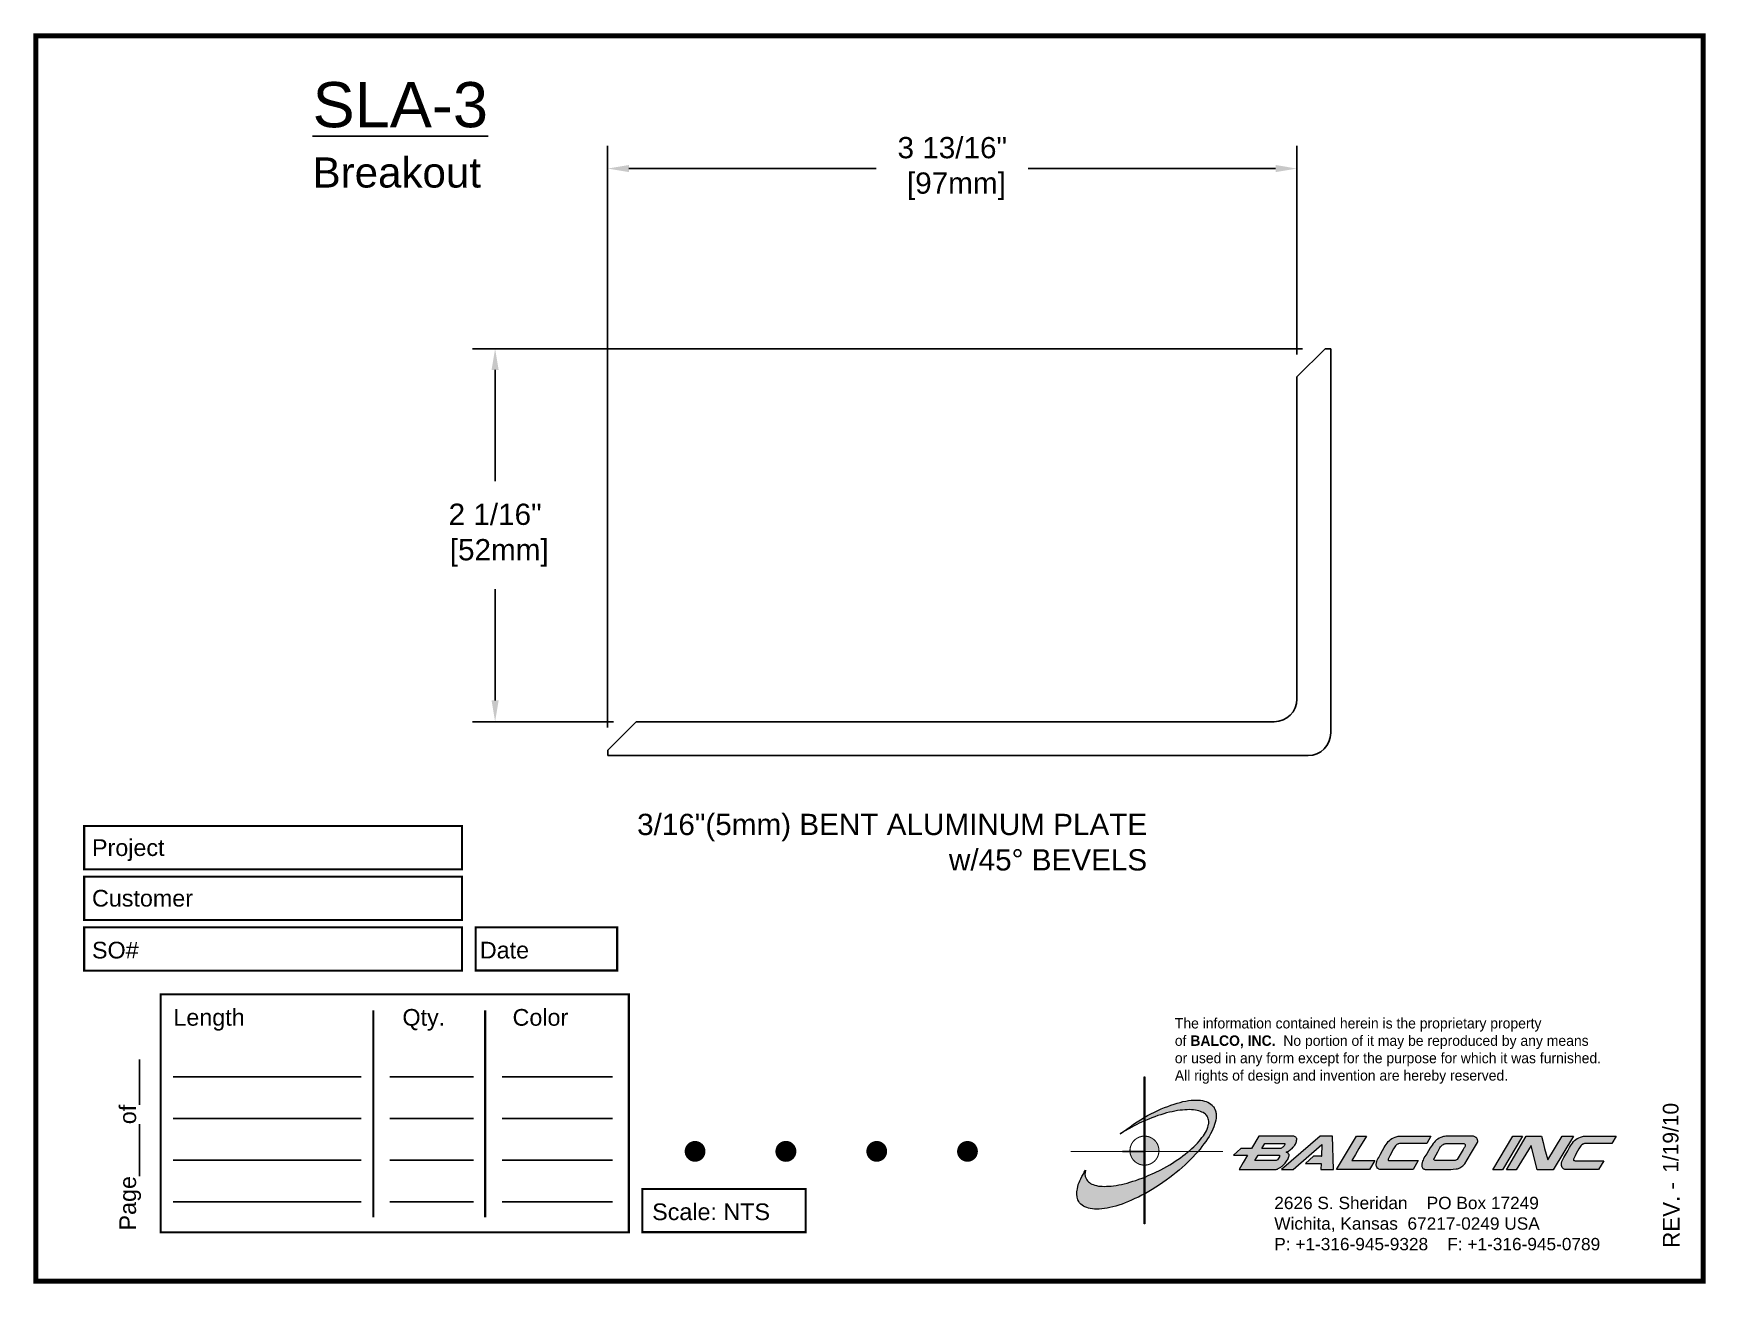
# Paper-space layout 'Breakout' of a CAD drawing. Header units: inches. Extents: x 0 to 10, y 0 to 7.5.
# The model-space entities are those that its viewports show. They can reach past a viewport. Long polylines and large blocks are cut down to what shows.
import ezdxf

# ---------------------------------------------------------------- set-up
doc = ezdxf.new("R2010")
doc.units = ezdxf.units.IN
doc.header["$MEASUREMENT"] = 0
for name, color, linetype in [('Border', 7, 'Continuous'), ('Conditions', 1, 'Continuous'), ('Dimensions', 3, 'Continuous'), ('Metals', 7, 'Continuous'), ('Text', 2, 'Continuous')]:
    doc.layers.add(name, color=color, linetype=linetype)
doc.styles.add('Arial', font='arial.ttf')
doc.styles.add('Copyright', font='ERASDEMI.TTF')
doc.dimstyles.new('ARIAL', dxfattribs={"dimtxt": 0.1175, "dimasz": 0.1175, "dimexe": 0.125, "dimexo": 0.125, "dimgap": 0.125, "dimtad": 0, "dimtih": 1, "dimtoh": 1, "dimdec": 4, "dimzin": 0, "dimdsep": 46, "dimlunit": 4, "dimtxsty": 'Arial', "dimcen": 0.09, "dimadec": 0, "dimazin": 0, "dimtfac": 1, "dimtdec": 4, "dimtofl": 0, "dimtmove": 0, "dimatfit": 3, "dimfxl": 0, "dimfrac": 2, "dimtolj": 1, "dimtzin": 0, "dimarcsym": 0})

# ---------------------------------------------------------------- blocks, each defined once
blk = doc.blocks.new('CADlogo')
h = blk.add_hatch(color=256)
h.paths.add_polyline_path([(0.918, 1.81), (0.909, 1.81), (0.909, 1.322), (0.918, 1.327)])
h.paths.add_polyline_path([(0.918, 1.285), (0.909, 1.281), (0.909, 1.1), (0.918, 1.1)])
h.paths.add_polyline_path([(0.918, 0.917), (0.909, 0.917), (0.909, 0.762), (0.909, 0.753), (0.91, 0.753), (0.918, 0.753)])
h.paths.add_polyline_path([(0.918, 1.091), (0.918, 1.1), (0.91, 1.1), (0.909, 1.1), (0.909, 0.917), (0.918, 0.917), (0.918, 0.919), (0.915, 0.919)])
h.paths.add_polyline_path([(0.918, 0.412), (0.909, 0.407), (0.909, 0.049), (0.918, 0.049)])
h.paths.add_polyline_path([(0.918, 0.753), (0.909, 0.753), (0.909, 0.606), (0.918, 0.609)])
h.paths.add_polyline_path([(0.918, 0.609), (0.909, 0.606), (0.909, 0.407), (0.918, 0.412)])
h.paths.add_polyline_path([(0.918, 1.327), (0.909, 1.322), (0.909, 1.281), (0.918, 1.285)])
h = blk.add_hatch(color=175)
h.paths.add_polyline_path([(0.574, 0.51), (0.543, 0.506), (0.514, 0.502), (0.487, 0.499), (0.459, 0.499), (0.432, 0.497), (0.406, 0.499), (0.382, 0.5), (0.36, 0.502), (0.338, 0.508), (0.318, 0.511), (0.298, 0.519), (0.282, 0.526), (0.265, 0.533), (0.252, 0.543), (0.24, 0.553), (0.234, 0.559), (0.229, 0.564), (0.22, 0.577), (0.212, 0.592), (0.205, 0.607), (0.203, 0.616), (0.201, 0.627), (0.199, 0.643), (0.201, 0.66), (0.201, 0.671), (0.205, 0.682), (0.207, 0.694), (0.19, 0.667), (0.176, 0.641), (0.161, 0.616), (0.148, 0.59), (0.137, 0.566), (0.128, 0.543), (0.119, 0.519), (0.113, 0.495), (0.108, 0.473), (0.104, 0.451), (0.103, 0.44), (0.103, 0.429), (0.101, 0.409), (0.103, 0.391), (0.104, 0.38), (0.106, 0.371), (0.11, 0.352), (0.115, 0.336), (0.124, 0.318), (0.13, 0.31), (0.135, 0.301), (0.143, 0.294), (0.15, 0.286), (0.165, 0.274), (0.181, 0.263), (0.199, 0.254), (0.22, 0.244), (0.242, 0.237), (0.263, 0.232), (0.289, 0.228), (0.315, 0.226), (0.342, 0.226), (0.371, 0.226), (0.402, 0.23), (0.434, 0.233), (0.467, 0.239), (0.499, 0.246), (0.534, 0.254), (0.571, 0.263), (0.606, 0.275), (0.644, 0.286), (0.682, 0.301), (0.721, 0.318), (0.759, 0.334), (0.799, 0.352), (0.841, 0.371), (0.882, 0.393), (0.909, 0.407), (0.909, 0.606), (0.884, 0.596), (0.847, 0.583), (0.81, 0.57), (0.774, 0.559), (0.739, 0.548), (0.704, 0.537), (0.671, 0.53), (0.638, 0.522), (0.606, 0.515)])
h.paths.add_polyline_path([(1.18, 0.738), (1.109, 0.698), (1.034, 0.661), (0.957, 0.627), (0.918, 0.609), (0.918, 0.412), (0.924, 0.414), (0.964, 0.438), (1.006, 0.462), (1.05, 0.489), (1.092, 0.517), (1.134, 0.544), (1.174, 0.574), (1.215, 0.603), (1.253, 0.634), (1.291, 0.663), (1.328, 0.694), (1.365, 0.725), (1.399, 0.757), (1.432, 0.788), (1.463, 0.819), (1.494, 0.85), (1.524, 0.883), (1.554, 0.917), (1.44, 0.917), (1.429, 0.908), (1.401, 0.886), (1.374, 0.864), (1.343, 0.842), (1.312, 0.822), (1.28, 0.8), (1.248, 0.778), (1.215, 0.758)])
h.paths.add_polyline_path([(1.769, 1.382), (1.767, 1.393), (1.763, 1.404), (1.758, 1.422), (1.749, 1.441), (1.743, 1.45), (1.738, 1.457), (1.73, 1.464), (1.725, 1.472), (1.709, 1.485), (1.692, 1.496), (1.674, 1.506), (1.654, 1.514), (1.632, 1.521), (1.61, 1.527), (1.584, 1.53), (1.559, 1.532), (1.531, 1.532), (1.502, 1.532), (1.471, 1.53), (1.44, 1.527), (1.407, 1.521), (1.374, 1.514), (1.339, 1.505), (1.304, 1.496), (1.268, 1.485), (1.229, 1.472), (1.191, 1.457), (1.152, 1.442), (1.114, 1.426), (1.074, 1.408), (1.034, 1.388), (0.991, 1.367), (0.951, 1.346), (0.918, 1.327), (0.918, 1.285), (0.926, 1.289), (0.964, 1.305), (1.001, 1.32), (1.037, 1.333), (1.074, 1.346), (1.109, 1.356), (1.143, 1.367), (1.178, 1.378), (1.213, 1.386), (1.246, 1.393), (1.277, 1.4), (1.31, 1.406), (1.339, 1.41), (1.368, 1.413), (1.398, 1.417), (1.425, 1.417), (1.452, 1.419), (1.476, 1.417), (1.502, 1.415), (1.524, 1.413), (1.546, 1.408), (1.566, 1.404), (1.584, 1.397), (1.602, 1.389), (1.617, 1.382), (1.632, 1.373), (1.644, 1.362), (1.65, 1.356), (1.655, 1.351), (1.665, 1.338), (1.672, 1.325), (1.677, 1.309), (1.681, 1.294), (1.683, 1.278), (1.683, 1.261), (1.683, 1.252), (1.681, 1.243), (1.677, 1.225), (1.672, 1.207), (1.665, 1.186), (1.655, 1.166), (1.644, 1.146), (1.632, 1.126), (1.619, 1.106), (1.602, 1.084), (1.586, 1.062), (1.568, 1.04), (1.548, 1.018), (1.527, 0.996), (1.504, 0.974), (1.48, 0.952), (1.456, 0.93), (1.44, 0.917), (1.554, 0.917), (1.579, 0.945), (1.602, 0.976), (1.626, 1.007), (1.648, 1.038), (1.668, 1.067), (1.687, 1.097), (1.703, 1.128), (1.719, 1.155), (1.732, 1.185), (1.743, 1.212), (1.752, 1.239), (1.758, 1.252), (1.762, 1.265), (1.767, 1.291), (1.771, 1.314), (1.771, 1.327), (1.773, 1.338), (1.771, 1.362), (1.771, 1.373)])
h.paths.add_polyline_path([(0.867, 1.296), (0.825, 1.271), (0.781, 1.243), (0.741, 1.214), (0.701, 1.186), (0.66, 1.157), (0.622, 1.128), (0.675, 1.161), (0.732, 1.194), (0.79, 1.225), (0.82, 1.239), (0.851, 1.254), (0.909, 1.281), (0.909, 1.322)])
h = blk.add_hatch(color=256)
h.paths.add_polyline_path([(1.074, 0.991), (1.07, 1.001), (1.065, 1.011), (1.059, 1.021), (1.053, 1.03), (1.046, 1.038), (1.039, 1.047), (1.031, 1.054), (1.022, 1.062), (1.014, 1.068), (1.004, 1.074), (0.995, 1.08), (0.985, 1.085), (0.975, 1.089), (0.964, 1.093), (0.954, 1.096), (0.943, 1.098), (0.932, 1.099), (0.921, 1.1), (0.918, 1.1), (0.918, 0.917), (0.94, 0.917), (1.086, 0.917), (1.087, 0.927), (1.086, 0.938), (1.085, 0.949), (1.083, 0.96), (1.081, 0.97), (1.078, 0.981)])
h.paths.add_polyline_path([(0.909, 0.917), (0.739, 0.917), (0.74, 0.91), (0.741, 0.899), (0.743, 0.888), (0.746, 0.878), (0.75, 0.867), (0.754, 0.857), (0.758, 0.847), (0.764, 0.837), (0.77, 0.828), (0.776, 0.819), (0.783, 0.811), (0.791, 0.803), (0.799, 0.795), (0.808, 0.788), (0.817, 0.782), (0.826, 0.776), (0.836, 0.771), (0.846, 0.766), (0.856, 0.762), (0.867, 0.759), (0.877, 0.757), (0.888, 0.755), (0.899, 0.753), (0.909, 0.753)])
h.paths.add_polyline_path([(0.918, 1.1), (0.91, 1.1), (0.909, 1.1), (0.909, 0.917), (0.918, 0.917)])
h = blk.add_hatch(color=256)
h.paths.add_polyline_path([(2.148, 0.874), (2.098, 0.784), (2.049, 0.7), (2.484, 0.7), (2.491, 0.702), (2.501, 0.703), (2.508, 0.705), (2.512, 0.707), (2.517, 0.711), (2.532, 0.72), (2.546, 0.729), (2.554, 0.735), (2.563, 0.74), (2.572, 0.747), (2.581, 0.757), (2.59, 0.768), (2.599, 0.777), (2.616, 0.799), (2.623, 0.811), (2.63, 0.822), (2.636, 0.833), (2.641, 0.844), (2.645, 0.855), (2.647, 0.864), (2.647, 0.879), (2.645, 0.883), (2.641, 0.886), (2.638, 0.892), (2.629, 0.899), (2.619, 0.905), (2.612, 0.91), (2.64, 0.921), (2.658, 0.936), (2.669, 0.943), (2.678, 0.95), (2.694, 0.967), (2.702, 0.976), (2.709, 0.985), (2.716, 0.994), (2.722, 1.005), (2.727, 1.014), (2.731, 1.025), (2.735, 1.038), (2.736, 1.049), (2.738, 1.062), (2.738, 1.073), (2.733, 1.082), (2.727, 1.088), (2.72, 1.093), (2.713, 1.097), (2.704, 1.099), (2.694, 1.1), (2.685, 1.102), (2.674, 1.102), (2.285, 1.102), (2.195, 0.952), (2.069, 0.952), (1.981, 0.874)])
h.paths.add_polyline_path([(2.274, 0.874), (2.53, 0.874), (2.534, 0.865), (2.532, 0.852), (2.524, 0.841), (2.515, 0.828), (2.505, 0.815), (2.493, 0.81), (2.49, 0.808), (2.235, 0.808)], flags=16)
h.paths.add_polyline_path([(2.321, 0.952), (2.356, 1.014), (2.587, 1.014), (2.592, 1.014), (2.597, 1.014), (2.597, 1.003), (2.59, 0.991), (2.583, 0.98), (2.569, 0.966), (2.555, 0.958), (2.546, 0.952), (2.535, 0.952)], flags=16)
h.paths.add_polyline_path([(3.04, 1.002), (3.036, 0.859), (2.941, 0.859), (2.844, 0.773), (3.031, 0.773), (3.027, 0.7), (3.181, 0.7), (3.168, 1.102), (3.02, 1.102), (2.557, 0.7), (2.694, 0.7)])
h.paths.add_polyline_path([(3.214, 0.7), (3.611, 0.7), (3.675, 0.808), (3.397, 0.808), (3.441, 0.881), (3.483, 0.952), (3.574, 1.102), (3.454, 1.102)])
h.paths.add_polyline_path([(3.788, 0.965), (3.766, 0.927), (3.743, 0.885), (3.721, 0.846), (3.71, 0.83), (3.702, 0.811), (3.697, 0.795), (3.693, 0.778), (3.691, 0.769), (3.691, 0.76), (3.691, 0.749), (3.693, 0.74), (3.7, 0.727), (3.708, 0.716), (3.711, 0.714), (3.724, 0.705), (3.733, 0.702), (3.744, 0.702), (3.757, 0.7), (3.774, 0.7), (4.134, 0.7), (4.196, 0.808), (3.854, 0.808), (3.841, 0.808), (3.833, 0.816), (3.836, 0.826), (3.843, 0.841), (3.856, 0.864), (3.869, 0.892), (3.883, 0.921), (3.898, 0.949), (3.914, 0.972), (3.924, 0.983), (3.931, 0.992), (3.943, 1.002), (3.954, 1.008), (3.969, 1.011), (4.297, 1.011), (4.346, 1.102), (4.238, 1.102), (4.15, 1.102), (4.075, 1.1), (3.997, 1.102), (3.982, 1.1), (3.968, 1.1), (3.955, 1.099), (3.942, 1.097), (3.92, 1.089), (3.9, 1.082), (3.889, 1.078), (3.88, 1.073), (3.863, 1.062), (3.849, 1.049), (3.834, 1.035), (3.821, 1.018), (3.81, 1.002), (3.799, 0.983)])
h.paths.add_polyline_path([(4.509, 1.097), (4.496, 1.095), (4.485, 1.093), (4.476, 1.089), (4.465, 1.086), (4.447, 1.077), (4.43, 1.066), (4.421, 1.06), (4.414, 1.055), (4.399, 1.04), (4.386, 1.025), (4.372, 1.011), (4.361, 0.994), (4.35, 0.976), (4.337, 0.96), (4.317, 0.923), (4.297, 0.888), (4.275, 0.855), (4.26, 0.828), (4.255, 0.813), (4.247, 0.799), (4.244, 0.784), (4.242, 0.777), (4.24, 0.769), (4.238, 0.753), (4.238, 0.735), (4.246, 0.722), (4.251, 0.714), (4.253, 0.713), (4.257, 0.711), (4.262, 0.705), (4.269, 0.703), (4.278, 0.702), (4.289, 0.7), (4.564, 0.7), (4.571, 0.7), (4.584, 0.702), (4.613, 0.703), (4.648, 0.707), (4.664, 0.709), (4.677, 0.713), (4.686, 0.716), (4.694, 0.722), (4.705, 0.727), (4.717, 0.735), (4.73, 0.744), (4.741, 0.755), (4.752, 0.769), (4.781, 0.815), (4.833, 0.903), (4.906, 1.025), (4.908, 1.035), (4.908, 1.046), (4.906, 1.051), (4.906, 1.057), (4.9, 1.069), (4.893, 1.08), (4.889, 1.082), (4.888, 1.086), (4.88, 1.089), (4.873, 1.093), (4.866, 1.097), (4.856, 1.1), (4.846, 1.1), (4.844, 1.1), (4.73, 1.1), (4.626, 1.1), (4.58, 1.1), (4.542, 1.099), (4.524, 1.099)])
h.paths.add_polyline_path([(4.527, 1.011), (4.54, 1.011), (4.745, 1.011), (4.752, 1.003), (4.758, 0.998), (4.758, 0.985), (4.756, 0.98), (4.754, 0.974), (4.749, 0.965), (4.743, 0.956), (4.734, 0.941), (4.663, 0.821), (4.648, 0.812), (4.639, 0.81), (4.633, 0.808), (4.622, 0.808), (4.61, 0.808), (4.416, 0.808), (4.398, 0.808), (4.39, 0.813), (4.387, 0.813), (4.385, 0.819), (4.378, 0.825), (4.385, 0.832), (4.408, 0.877), (4.428, 0.914), (4.447, 0.945), (4.454, 0.96), (4.461, 0.971), (4.474, 0.986), (4.487, 0.996), (4.496, 1.002), (4.508, 1.009), (4.516, 1.009)], flags=16)
h.paths.add_polyline_path([(5.089, 0.698), (5.206, 0.698), (5.445, 1.1), (5.33, 1.099)])
h.paths.add_polyline_path([(5.489, 1.099), (5.252, 0.698), (5.37, 0.698), (5.548, 0.987), (5.621, 0.698), (5.811, 0.698), (6.055, 1.099), (5.919, 1.1), (5.749, 0.817), (5.709, 0.954), (5.691, 1.024), (5.672, 1.099)])
h.paths.add_polyline_path([(6.086, 1.06), (6.069, 1.047), (6.056, 1.035), (6.044, 1.018), (6.031, 1.002), (6.02, 0.983), (6.009, 0.965), (5.987, 0.925), (5.965, 0.885), (5.941, 0.846), (5.932, 0.828), (5.923, 0.811), (5.917, 0.795), (5.914, 0.778), (5.912, 0.769), (5.912, 0.758), (5.914, 0.749), (5.916, 0.738), (5.921, 0.725), (5.928, 0.716), (5.936, 0.709), (5.945, 0.705), (5.954, 0.702), (5.965, 0.7), (5.98, 0.7), (5.994, 0.7), (6.355, 0.7), (6.419, 0.806), (6.073, 0.806), (6.056, 0.811), (6.056, 0.821), (6.056, 0.826), (6.064, 0.841), (6.077, 0.864), (6.089, 0.892), (6.104, 0.919), (6.119, 0.947), (6.135, 0.972), (6.144, 0.983), (6.153, 0.992), (6.163, 1), (6.166, 1.003), (6.172, 1.005), (6.178, 1.008), (6.19, 1.011), (6.517, 1.011), (6.569, 1.1), (6.459, 1.102), (6.373, 1.1), (6.296, 1.1), (6.217, 1.1), (6.203, 1.1), (6.19, 1.099), (6.175, 1.099), (6.164, 1.095), (6.141, 1.089), (6.12, 1.082), (6.111, 1.077), (6.102, 1.073)])
blk.add_hatch(color=256).paths.add_polyline_path([(0.918, 0.609), (0.909, 0.606), (0.909, 0.407), (0.918, 0.412)])
for q in [(0.65, 0.917), (0.909, 0.648)]:
    blk.add_line((0.909, 0.917), q)
at = {"color": 7, "lineweight": 0}
for points in [[(0.909, 1.81), (0.918, 1.81), (0.918, 0.049), (0.909, 0.049), (0.909, 1.81)], [(2.738, 1.073), (2.733, 1.082), (2.727, 1.088), (2.72, 1.093), (2.713, 1.097), (2.704, 1.099), (2.694, 1.1), (2.685, 1.102), (2.674, 1.102), (2.285, 1.102), (2.195, 0.952), (2.069, 0.952), (1.981, 0.874), (2.148, 0.874), (2.098, 0.784), (2.049, 0.7), (2.484, 0.7), (2.491, 0.702), (2.501, 0.703), (2.508, 0.705), (2.512, 0.707), (2.517, 0.711), (2.532, 0.72), (2.546, 0.729), (2.554, 0.735), (2.563, 0.74), (2.572, 0.747), (2.581, 0.757), (2.59, 0.768), (2.599, 0.777), (2.616, 0.799), (2.623, 0.811), (2.63, 0.822), (2.636, 0.833), (2.641, 0.844), (2.645, 0.855), (2.647, 0.864), (2.647, 0.874), (2.647, 0.879), (2.645, 0.883), (2.641, 0.886), (2.638, 0.892), (2.629, 0.899), (2.619, 0.905), (2.612, 0.91), (2.64, 0.921), (2.658, 0.936), (2.669, 0.943), (2.678, 0.95), (2.694, 0.967), (2.702, 0.976), (2.709, 0.985), (2.716, 0.994), (2.722, 1.005), (2.727, 1.014), (2.731, 1.025), (2.735, 1.038), (2.736, 1.049), (2.738, 1.062), (2.738, 1.073), (2.738, 1.073)], [(2.587, 0.985), (2.583, 0.98), (2.572, 0.969), (2.565, 0.963), (2.555, 0.958), (2.546, 0.952), (2.535, 0.952), (2.321, 0.952), (2.356, 1.014), (2.587, 1.014), (2.592, 1.014), (2.594, 1.014), (2.596, 1.013), (2.597, 1.011), (2.597, 1.005), (2.596, 1), (2.59, 0.991), (2.587, 0.985), (2.587, 0.985)], [(3.027, 0.7), (3.181, 0.7), (3.168, 1.102), (3.02, 1.102), (2.557, 0.7), (2.694, 0.7), (3.04, 1.002), (3.036, 0.859), (3.038, 0.859), (2.941, 0.859), (2.844, 0.773), (3.031, 0.773), (3.027, 0.7), (3.027, 0.7)], [(3.214, 0.7), (3.454, 1.102), (3.574, 1.102), (3.483, 0.952), (3.441, 0.881), (3.397, 0.808), (3.675, 0.808), (3.611, 0.7), (3.214, 0.7), (3.214, 0.7)], [(3.969, 1.011), (3.96, 1.009), (3.955, 1.007), (3.949, 1.005), (3.946, 1.003), (3.94, 1), (3.931, 0.992), (3.924, 0.983), (3.914, 0.972), (3.898, 0.949), (3.883, 0.921), (3.869, 0.892), (3.856, 0.864), (3.843, 0.841), (3.836, 0.826), (3.834, 0.821), (3.834, 0.817), (3.836, 0.813), (3.839, 0.81), (3.847, 0.808), (3.854, 0.808), (4.196, 0.808), (4.134, 0.7), (3.774, 0.7), (3.757, 0.7), (3.744, 0.702), (3.733, 0.702), (3.724, 0.705), (3.715, 0.711), (3.711, 0.713), (3.708, 0.716), (3.7, 0.727), (3.693, 0.74), (3.691, 0.749), (3.691, 0.76), (3.691, 0.769), (3.693, 0.778), (3.697, 0.795), (3.702, 0.811), (3.71, 0.83), (3.721, 0.846), (3.743, 0.885), (3.766, 0.927), (3.788, 0.965), (3.799, 0.983), (3.81, 1.002), (3.821, 1.018), (3.834, 1.035), (3.849, 1.049), (3.863, 1.062), (3.88, 1.073), (3.889, 1.078), (3.9, 1.082), (3.92, 1.089), (3.942, 1.097), (3.955, 1.099), (3.968, 1.1), (3.982, 1.1), (3.997, 1.102), (4.075, 1.1), (4.15, 1.102), (4.238, 1.102), (4.346, 1.102), (4.297, 1.011), (3.969, 1.011), (3.969, 1.011)], [(4.846, 1.1), (4.844, 1.1), (4.73, 1.1), (4.626, 1.1), (4.58, 1.1), (4.542, 1.099), (4.524, 1.099), (4.509, 1.097), (4.496, 1.095), (4.485, 1.093), (4.476, 1.089), (4.465, 1.086), (4.447, 1.077), (4.43, 1.066), (4.421, 1.06), (4.414, 1.055), (4.399, 1.04), (4.386, 1.025), (4.372, 1.011), (4.361, 0.994), (4.35, 0.976), (4.337, 0.96), (4.317, 0.923), (4.297, 0.888), (4.275, 0.855), (4.26, 0.828), (4.255, 0.813), (4.247, 0.799), (4.244, 0.784), (4.242, 0.777), (4.24, 0.769), (4.238, 0.753), (4.238, 0.735), (4.246, 0.722), (4.251, 0.714), (4.253, 0.713), (4.257, 0.711), (4.262, 0.705), (4.269, 0.703), (4.278, 0.702), (4.289, 0.7), (4.564, 0.7), (4.571, 0.7), (4.584, 0.702), (4.613, 0.703), (4.648, 0.707), (4.664, 0.709), (4.677, 0.713), (4.686, 0.716), (4.694, 0.722), (4.705, 0.727), (4.717, 0.735), (4.73, 0.744), (4.741, 0.755), (4.752, 0.769), (4.781, 0.815), (4.833, 0.903), (4.906, 1.025), (4.908, 1.035), (4.908, 1.046), (4.906, 1.051), (4.906, 1.057), (4.9, 1.069), (4.897, 1.075), (4.893, 1.08), (4.889, 1.082), (4.888, 1.086), (4.88, 1.089), (4.873, 1.093), (4.866, 1.097), (4.856, 1.1), (4.846, 1.1), (4.846, 1.1)], [(4.734, 0.941), (4.663, 0.821), (4.653, 0.815), (4.646, 0.811), (4.639, 0.81), (4.633, 0.808), (4.622, 0.808), (4.61, 0.808), (4.416, 0.808), (4.403, 0.808), (4.396, 0.81), (4.39, 0.813), (4.388, 0.813), (4.386, 0.815), (4.385, 0.819), (4.383, 0.821), (4.383, 0.826), (4.383, 0.83), (4.385, 0.832), (4.408, 0.877), (4.428, 0.914), (4.447, 0.945), (4.454, 0.96), (4.461, 0.971), (4.471, 0.982), (4.478, 0.989), (4.487, 0.996), (4.496, 1.002), (4.505, 1.007), (4.511, 1.009), (4.516, 1.009), (4.527, 1.011), (4.54, 1.011), (4.743, 1.011), (4.749, 1.007), (4.752, 1.003), (4.756, 1), (4.758, 0.994), (4.758, 0.985), (4.756, 0.98), (4.754, 0.974), (4.749, 0.965), (4.743, 0.956), (4.734, 0.941), (4.734, 0.941)], [(5.089, 0.698), (5.33, 1.099), (5.445, 1.1), (5.206, 0.698), (5.091, 0.698), (5.089, 0.698), (5.089, 0.698)], [(5.811, 0.698), (5.621, 0.698), (5.548, 0.987), (5.37, 0.698), (5.252, 0.698), (5.489, 1.099), (5.672, 1.099), (5.691, 1.024), (5.709, 0.954), (5.749, 0.817), (5.919, 1.1), (6.055, 1.099), (5.811, 0.698), (5.811, 0.698)], [(6.19, 1.011), (6.181, 1.009), (6.175, 1.007), (6.172, 1.005), (6.166, 1.003), (6.163, 1), (6.153, 0.992), (6.144, 0.983), (6.135, 0.972), (6.119, 0.947), (6.104, 0.919), (6.089, 0.892), (6.077, 0.864), (6.064, 0.841), (6.056, 0.826), (6.056, 0.821), (6.056, 0.815), (6.058, 0.811), (6.062, 0.81), (6.067, 0.808), (6.077, 0.806), (6.419, 0.806), (6.355, 0.7), (5.994, 0.7), (5.98, 0.7), (5.965, 0.7), (5.954, 0.702), (5.945, 0.705), (5.936, 0.709), (5.932, 0.713), (5.928, 0.716), (5.921, 0.725), (5.916, 0.738), (5.914, 0.749), (5.912, 0.758), (5.912, 0.769), (5.914, 0.778), (5.917, 0.795), (5.923, 0.811), (5.932, 0.828), (5.941, 0.846), (5.965, 0.885), (5.987, 0.925), (6.009, 0.965), (6.02, 0.983), (6.031, 1.002), (6.044, 1.018), (6.056, 1.035), (6.069, 1.047), (6.086, 1.06), (6.102, 1.073), (6.111, 1.077), (6.12, 1.082), (6.141, 1.089), (6.164, 1.095), (6.175, 1.099), (6.19, 1.099), (6.203, 1.1), (6.217, 1.1), (6.296, 1.1), (6.373, 1.1), (6.459, 1.102), (6.569, 1.1), (6.517, 1.011), (6.19, 1.011), (6.19, 1.011)], [(2.484, 0.808), (2.235, 0.808), (2.274, 0.874), (2.524, 0.874), (2.53, 0.872), (2.532, 0.87), (2.533, 0.866), (2.533, 0.863), (2.532, 0.852), (2.524, 0.841), (2.515, 0.828), (2.506, 0.817), (2.501, 0.813), (2.493, 0.81), (2.49, 0.808), (2.486, 0.808), (2.484, 0.808), (2.484, 0.808)]]:
    blk.add_lwpolyline(points, dxfattribs=at)
at = {"color": 175, "lineweight": 0}
blk.add_lwpolyline([(1.758, 1.422), (1.763, 1.404), (1.767, 1.393), (1.769, 1.382), (1.771, 1.373), (1.771, 1.362), (1.773, 1.338), (1.771, 1.327), (1.771, 1.314), (1.767, 1.291), (1.762, 1.265), (1.758, 1.252), (1.752, 1.239), (1.743, 1.212), (1.732, 1.185), (1.719, 1.155), (1.703, 1.128), (1.687, 1.097), (1.668, 1.067), (1.648, 1.038), (1.626, 1.007), (1.602, 0.976), (1.579, 0.945), (1.551, 0.914), (1.524, 0.883), (1.494, 0.85), (1.463, 0.819), (1.432, 0.788), (1.399, 0.757), (1.365, 0.725), (1.328, 0.694), (1.291, 0.663), (1.253, 0.634), (1.215, 0.603), (1.174, 0.574), (1.134, 0.544), (1.092, 0.517), (1.05, 0.489), (1.006, 0.462), (0.964, 0.438), (0.924, 0.414), (0.882, 0.393), (0.841, 0.371), (0.799, 0.352), (0.759, 0.334), (0.721, 0.318), (0.682, 0.301), (0.644, 0.286), (0.606, 0.275), (0.571, 0.263), (0.534, 0.254), (0.499, 0.246), (0.467, 0.239), (0.434, 0.233), (0.402, 0.23), (0.371, 0.226), (0.342, 0.226), (0.315, 0.226), (0.289, 0.228), (0.263, 0.232), (0.242, 0.237), (0.22, 0.244), (0.199, 0.254), (0.181, 0.263), (0.165, 0.274), (0.15, 0.286), (0.143, 0.294), (0.135, 0.301), (0.13, 0.31), (0.124, 0.318), (0.115, 0.336), (0.11, 0.352), (0.106, 0.371), (0.104, 0.38), (0.103, 0.391), (0.101, 0.409), (0.103, 0.429), (0.103, 0.44), (0.104, 0.451), (0.108, 0.473), (0.113, 0.495), (0.119, 0.519), (0.128, 0.543), (0.137, 0.566), (0.148, 0.59), (0.161, 0.616), (0.176, 0.641), (0.19, 0.667), (0.207, 0.694), (0.205, 0.682), (0.201, 0.671), (0.201, 0.66), (0.199, 0.649), (0.199, 0.638), (0.201, 0.627), (0.203, 0.616), (0.205, 0.607), (0.212, 0.592), (0.22, 0.577), (0.229, 0.564), (0.234, 0.559), (0.24, 0.553), (0.252, 0.543), (0.265, 0.533), (0.282, 0.526), (0.298, 0.519), (0.318, 0.511), (0.338, 0.508), (0.36, 0.502), (0.382, 0.5), (0.406, 0.499), (0.432, 0.497), (0.459, 0.499), (0.487, 0.499), (0.514, 0.502), (0.543, 0.506), (0.574, 0.51), (0.606, 0.515), (0.638, 0.522), (0.671, 0.53), (0.704, 0.537), (0.739, 0.548), (0.774, 0.559), (0.81, 0.57), (0.847, 0.583), (0.884, 0.596), (0.92, 0.61), (0.957, 0.627), (1.034, 0.661), (1.109, 0.698), (1.18, 0.738), (1.215, 0.758), (1.248, 0.778), (1.28, 0.8), (1.312, 0.822), (1.343, 0.842), (1.374, 0.864), (1.401, 0.886), (1.429, 0.908), (1.456, 0.93), (1.48, 0.952), (1.504, 0.974), (1.527, 0.996), (1.548, 1.018), (1.568, 1.04), (1.586, 1.062), (1.602, 1.084), (1.619, 1.106), (1.632, 1.126), (1.644, 1.146), (1.655, 1.166), (1.665, 1.186), (1.672, 1.207), (1.677, 1.225), (1.681, 1.243), (1.683, 1.252), (1.683, 1.261), (1.683, 1.278), (1.681, 1.294), (1.677, 1.309), (1.672, 1.325), (1.665, 1.338), (1.655, 1.351), (1.65, 1.356), (1.644, 1.362), (1.632, 1.373), (1.617, 1.382), (1.602, 1.389), (1.584, 1.397), (1.566, 1.404), (1.546, 1.408), (1.524, 1.413), (1.502, 1.415), (1.476, 1.417), (1.452, 1.419), (1.425, 1.417), (1.398, 1.417), (1.368, 1.413), (1.339, 1.41), (1.31, 1.406), (1.277, 1.4), (1.246, 1.393), (1.213, 1.386), (1.178, 1.378), (1.143, 1.367), (1.109, 1.356), (1.074, 1.346), (1.037, 1.333), (1.001, 1.32), (0.964, 1.305), (0.926, 1.289), (0.851, 1.254), (0.82, 1.239), (0.79, 1.225), (0.732, 1.194), (0.675, 1.161), (0.622, 1.128), (0.66, 1.157), (0.701, 1.186), (0.741, 1.214), (0.781, 1.243), (0.825, 1.271), (0.867, 1.296), (0.909, 1.322), (0.951, 1.346), (0.991, 1.367), (1.034, 1.388), (1.074, 1.408), (1.114, 1.426), (1.152, 1.442), (1.191, 1.457), (1.229, 1.472), (1.268, 1.485), (1.304, 1.496), (1.339, 1.505), (1.374, 1.514), (1.407, 1.521), (1.44, 1.527), (1.471, 1.53), (1.502, 1.532), (1.531, 1.532), (1.559, 1.532), (1.584, 1.53), (1.61, 1.527), (1.632, 1.521), (1.654, 1.514), (1.674, 1.506), (1.692, 1.496), (1.709, 1.485), (1.725, 1.472), (1.73, 1.464), (1.738, 1.457), (1.743, 1.45), (1.749, 1.441), (1.758, 1.422), (1.758, 1.422)], dxfattribs=at)
at = {"color": 7, "lineweight": 0, "const_width": 0.0128}
blk.add_lwpolyline([(1.087, 0.927), (1.086, 0.938), (1.085, 0.949), (1.083, 0.96), (1.081, 0.97), (1.078, 0.981), (1.074, 0.991), (1.07, 1.001), (1.065, 1.011), (1.059, 1.021), (1.053, 1.03), (1.046, 1.038), (1.039, 1.047), (1.031, 1.054), (1.022, 1.062), (1.014, 1.068), (1.004, 1.074), (0.995, 1.08), (0.985, 1.085), (0.975, 1.089), (0.964, 1.093), (0.954, 1.096), (0.943, 1.098), (0.932, 1.099), (0.921, 1.1), (0.91, 1.1), (0.899, 1.1), (0.888, 1.099), (0.877, 1.097), (0.867, 1.094), (0.856, 1.091), (0.846, 1.087), (0.836, 1.082), (0.826, 1.077), (0.817, 1.071), (0.808, 1.065), (0.799, 1.058), (0.791, 1.05), (0.783, 1.043), (0.776, 1.034), (0.77, 1.025), (0.764, 1.016), (0.758, 1.006), (0.754, 0.996), (0.75, 0.986), (0.746, 0.976), (0.743, 0.965), (0.741, 0.954), (0.74, 0.943), (0.739, 0.932), (0.739, 0.921), (0.74, 0.91), (0.741, 0.899), (0.743, 0.888), (0.746, 0.878), (0.75, 0.867), (0.754, 0.857), (0.758, 0.847), (0.764, 0.837), (0.77, 0.828), (0.776, 0.819), (0.783, 0.811), (0.791, 0.803), (0.799, 0.795), (0.808, 0.788), (0.817, 0.782), (0.826, 0.776), (0.836, 0.771), (0.846, 0.766), (0.856, 0.762), (0.867, 0.759), (0.877, 0.757), (0.888, 0.755), (0.899, 0.753), (0.91, 0.753), (0.921, 0.753), (0.932, 0.754), (0.943, 0.756), (0.954, 0.758), (0.964, 0.761), (0.975, 0.764), (0.985, 0.769), (0.995, 0.773), (1.004, 0.779), (1.014, 0.785), (1.022, 0.792), (1.031, 0.799), (1.039, 0.807), (1.046, 0.815), (1.053, 0.824), (1.059, 0.833), (1.065, 0.842), (1.07, 0.852), (1.074, 0.862), (1.078, 0.872), (1.081, 0.883), (1.083, 0.894), (1.085, 0.905), (1.086, 0.916), (1.087, 0.927)], dxfattribs=at)
at = {"color": 7, "lineweight": 0}
blk.add_lwpolyline([(1.853, 0.917, 0.0091, 0.0091, 0), (0.029, 0.917, 0.00366, 0.00366, 0), (0.029, 0.917, 0.00366, 0.00366, 0)], format="xyseb", dxfattribs=at)
blk = doc.blocks.new('ACADlogo')
blk.add_blockref('CADlogo', (-0.011, 7.152))
blk = doc.blocks.new('COPYRIGHTNOTE')
at = {"insert": (-3.166, 1.576), "char_height": 0.0625, "width": 50.295, "attachment_point": 1, "style": 'Copyright'}
blk.add_mtext('The information contained herein is the proprietary property\\Pof {\\fEras Bold ITC|b0|i0|c0|p34;BALCO, INC.}  No portion of it may be reproduced by any means\\Por used in any form except for the purpose for which it was furnished.\\PAll rights of design and invention are hereby reserved.', dxfattribs=at)
blk = doc.blocks.new('RevisionTag')
at = {"style": 'Copyright', "flags": 4}
blk.add_attdef('REVISIONDATE', (-0.147, 0.648), '', height=0.0938, rotation=90, dxfattribs=at)
at = {"layer": 'Border', "style": 'Copyright'}
blk.add_text('REV. -', height=0.1, rotation=90, dxfattribs=at).set_placement((-0.14, 0.199))
blk = doc.blocks.new('PLATE4')
at = {"layer": 'Metals'}
for p, q in [((6.7958, 7.8318), (6.6396, 7.6756)), ((6.7958, 7.8318), (6.8271, 7.8318)), ((6.8271, 5.7068), (6.8271, 7.8318)), ((6.6396, 5.8943), (6.6396, 7.6756)), ((2.8271, 5.6125), (2.9839, 5.7693)), ((2.9839, 5.7693), (6.5146, 5.7693)), ((2.8271, 5.5818), (2.8271, 5.6125)), ((2.8271, 5.5818), (6.7021, 5.5818))]:
    blk.add_line(p, q, dxfattribs=at)
for centre in [(6.5146, 5.8943), (6.7021, 5.7068)]:
    blk.add_arc(centre, 0.125, 270, 0, dxfattribs=at)
blk = doc.blocks.new('*D19')
at = {"layer": 'Defpoints', "color": 0}
for p in [(16.7146, 8.6481), (16.7146, 7.4958), (12.9021, 5.4327)]:
    blk.add_point(p, dxfattribs=at)
at = {"layer": 'Dimensions', "color": 0, "lineweight": -2}
for p, q in [((12.9021, 5.5577), (12.9021, 8.7731)), ((16.7146, 7.6208), (16.7146, 8.7731)), ((13.0196, 8.6481), (14.3877, 8.6481)), ((16.5971, 8.6481), (15.2291, 8.6481))]:
    blk.add_line(p, q, dxfattribs=at)
at = {"layer": 'Dimensions', "color": 0}
for points in [[(13.0196, 8.6677), (13.0196, 8.6285), (12.9021, 8.6481)], [(16.5971, 8.6677), (16.5971, 8.6285), (16.7146, 8.6481)]]:
    blk.add_solid(points, dxfattribs=at)
at = {"layer": 'Dimensions', "color": 0, "insert": (14.8084, 8.6481), "char_height": 0.1175, "attachment_point": 5, "style": 'Arial'}
blk.add_mtext('\\A1;3 13/16"\\P [97mm]', dxfattribs=at)
blk = doc.blocks.new('*D20')
at = {"layer": 'Defpoints', "color": 0}
for p in [(16.8709, 7.652), (12.2796, 5.5895), (13.0589, 5.5895)]:
    blk.add_point(p, dxfattribs=at)
at = {"layer": 'Dimensions', "color": 0, "lineweight": -2}
for p, q in [((16.7459, 7.652), (12.1546, 7.652)), ((12.2796, 7.5345), (12.2796, 6.92)), ((12.2796, 5.707), (12.2796, 6.3216)), ((12.9339, 5.5895), (12.1546, 5.5895))]:
    blk.add_line(p, q, dxfattribs=at)
at = {"layer": 'Dimensions', "color": 0}
for points in [[(12.26, 7.5345), (12.2992, 7.5345), (12.2796, 7.652)], [(12.26, 5.707), (12.2992, 5.707), (12.2796, 5.5895)]]:
    blk.add_solid(points, dxfattribs=at)
at = {"layer": 'Dimensions', "color": 0, "insert": (12.2796, 6.6208), "char_height": 0.1175, "attachment_point": 5, "style": 'Arial'}
blk.add_mtext('\\A1;2 1/16"\\P [52mm]', dxfattribs=at)

msp = doc.modelspace()

# ---------------------------------------------------------------- block references
at = {"layer": 'Conditions'}
msp.add_blockref('PLATE4', (10.07509, -0.17976), dxfattribs=at)

# ---------------------------------------------------------------- texts
at = {"layer": 'Text', "insert": (11.26977, 9.12645), "char_height": 0.25, "width": 4.9391187, "attachment_point": 1, "style": 'Arial'}
msp.add_mtext('{\\LSLA-3\\P\\H0.6667x;\\lBreakout}', dxfattribs=at)
at = {"layer": 'Text', "insert": (15.88658, 5.08015), "char_height": 0.1175, "attachment_point": 3, "style": 'Arial'}
msp.add_mtext('3/16"(5mm) BENT ALUMINUM PLATE\\Pw/45° BEVELS', dxfattribs=at)

# ---------------------------------------------------------------- dimensions: what is measured, and where the dimension line sits
at = {"layer": 'Dimensions'}
dim = msp.add_linear_dim(base=(16.71465, 8.64813), p1=(12.90215, 5.43275), p2=(16.71465, 7.49579), dimstyle='ARIAL', override={"dimpost": '\\X'}, dxfattribs=at)
dim.commit()
dim.dimension.update_dxf_attribs({"geometry": '*D19', "text_midpoint": (14.8084, 8.64813), "dimtype": 160})
dim = msp.add_linear_dim(base=(12.27961, 5.58954), p1=(16.8709, 7.65204), p2=(13.05894, 5.58954), angle=90, dimstyle='ARIAL', override={"dimpost": '\\X'}, dxfattribs=at)
dim.commit()
dim.dimension.update_dxf_attribs({"geometry": '*D20', "text_midpoint": (12.27961, 6.62079), "dimtype": 160})

psp = doc.layouts.new('Breakout')

# ---------------------------------------------------------------- linework, layer by layer
at = {"layer": 'Border', "color": 253}
for p, q in [((0.823, 1.224), (1.95, 1.224)), ((2.122, 1.224), (2.622, 1.224)), ((2.794, 1.224), (3.457, 1.224)), ((0.823, 0.974), (1.95, 0.974)), ((2.122, 0.974), (2.622, 0.974)), ((2.794, 0.974), (3.457, 0.974)), ((0.823, 0.724), (1.95, 0.724)), ((2.122, 0.724), (2.622, 0.724)), ((2.794, 0.724), (3.457, 0.724)), ((0.823, 0.474), (1.95, 0.474)), ((2.122, 0.474), (2.622, 0.474)), ((2.794, 0.474), (3.457, 0.474))]:
    psp.add_line(p, q, dxfattribs=at)
at = {"layer": 'Border'}
for points, const_width in [([(0, 7.461), (9.993, 7.461), (9.993, 0), (0, 0)], 0.03), ([(0.289, 2.727), (2.554, 2.727), (2.554, 2.467), (0.289, 2.467)], 0.0125), ([(0.289, 2.423), (2.554, 2.423), (2.554, 2.164), (0.289, 2.164)], 0.0125), ([(0.289, 2.12), (2.554, 2.12), (2.554, 1.86), (0.289, 1.86)], 0.0125), ([(2.636, 1.861), (2.636, 2.12), (3.484, 2.12), (3.484, 1.861)], 0.0125), ([(3.554, 0.292), (0.747, 0.292), (0.747, 1.718), (3.554, 1.718)], 0.0125), ([(3.635, 0.552), (4.614, 0.552), (4.614, 0.293), (3.635, 0.293)], 0.0125)]:
    psp.add_lwpolyline(points, close=True, dxfattribs=dict(at, const_width=const_width))
at = {"layer": 'Border', "const_width": 0.0125}
for points in [[(2.022, 1.623), (2.022, 0.382)], [(2.693, 1.623), (2.693, 0.382)]]:
    psp.add_lwpolyline(points, dxfattribs=at)
at = {"layer": 'Border', "color": 175, "const_width": 0.0625}
for points in [[(3.92, 0.777, 1), (3.982, 0.777, 1)], [(4.464, 0.777, 1), (4.527, 0.777, 1)], [(5.009, 0.777, 1), (5.071, 0.777, 1)], [(5.553, 0.777, 1), (5.615, 0.777, 1)]]:
    psp.add_lwpolyline(points, format="xyb", close=True, dxfattribs=at)

# ---------------------------------------------------------------- block references
psp.add_blockref('COPYRIGHTNOTE', (9.993, 0))
ref = psp.add_blockref('RevisionTag', (9.993, 0))
ref.add_attrib('REVISIONDATE', '1/19/10', (9.846, 0.649), dxfattribs={"height": 0.0938, "rotation": 90, "style": 'Copyright'})
at = {"layer": 'Border', "xscale": 0.5, "yscale": 0.5, "zscale": 0.5}
psp.add_blockref('ACADlogo', (6.194, -3.258), dxfattribs=at)

# ---------------------------------------------------------------- texts
at = {"layer": 'Border', "style": 'Arial'}
for s, p in [('Project', (0.336, 2.547)), ('Customer', (0.336, 2.244)), ('SO#', (0.336, 1.933)), ('Date', (2.661, 1.933)), ('Length', (0.824, 1.53)), ('Qty.', (2.197, 1.53)), ('Color', (2.857, 1.53)), ('Scale: NTS', (3.694, 0.365))]:
    psp.add_text(s, height=0.1, dxfattribs=at).set_placement(p)
psp.add_text('Page%%u        %%uof%%u       ', height=0.1, rotation=90, dxfattribs=at).set_placement((0.6, 0.303))
at = {"layer": 'Border', "insert": (7.423, 0.505), "char_height": 0.074, "width": 2.3438, "attachment_point": 1, "style": 'Arial'}
psp.add_mtext('2626 S. Sheridan    PO Box 17249\\PWichita, Kansas  67217-0249 USA \\PP: +1-316-945-9328    F: +1-316-945-0789', dxfattribs=at)

# ---------------------------------------------------------------- viewports
at = {"layer": '0'}
psp.add_viewport(center=(4.997, 3.73), size=(9.993, 7.46055), view_center_point=(14.35089, 5.9386), view_height=6.8848315, dxfattribs=at)

doc.saveas('drawing.dxf')
